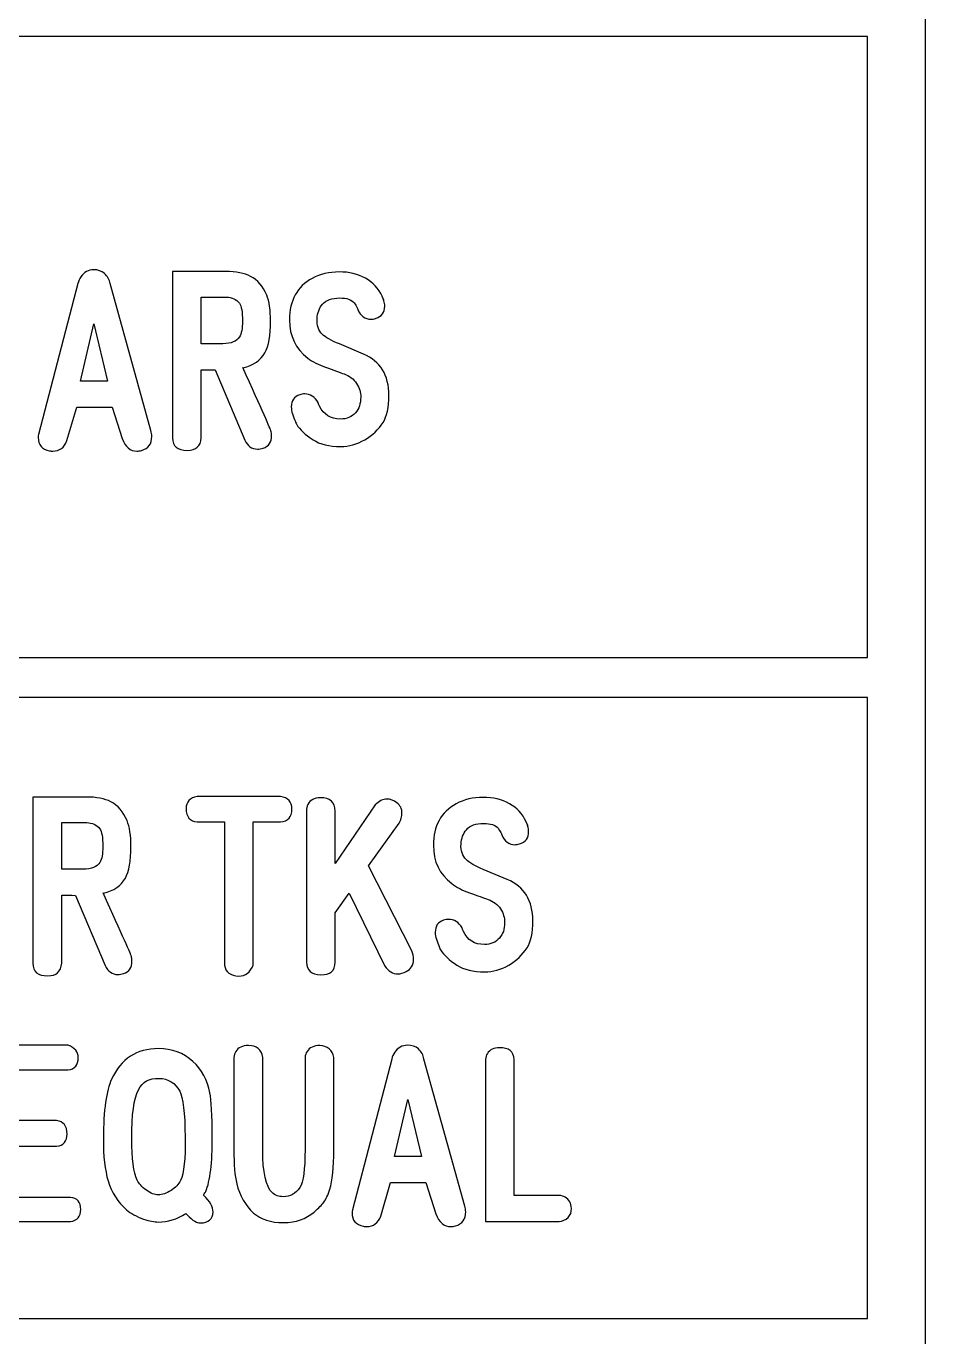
# Model space of a CAD drawing. Extents: x -224 to 225, y -79 to 79.
# Drawn here: x 187.44 to 203.49, y -34.39 to -11.7 of the extents above; entities that cross this region are included whole.
import ezdxf

# ---------------------------------------------------------------- set-up
doc = ezdxf.new("R2010")
doc.units = 0
doc.header["$MEASUREMENT"] = 0
doc.layers.add('PLAN_1', color=7, linetype='CONTINUOUS')

msp = doc.modelspace()

# ---------------------------------------------------------------- linework, layer by layer
at = {"layer": 'PLAN_1', "color": 250}
for points, knots in [([(223.9759, 78.3773), (223.9759, 78.3773), (80.9759, 78.3773), (80.9759, 78.3773), (80.9759, 78.3773), (80.4251, 78.3773), (79.9759, 77.9273), (79.9759, 77.3758), (79.9759, 77.3758), (79.9759, 77.3758), (79.9758, 71.3342), (79.9758, 71.3342), (79.9758, 71.3342), (79.9758, 70.7827), (80.4251, 70.3325), (80.9759, 70.3325), (80.9759, 70.3325), (80.9759, 70.3325), (84.7471, 70.3329), (84.7471, 70.3329), (84.7471, 70.3329), (84.7471, 70.3329), (84.7471, 70.3312), (84.7471, 70.3312), (84.7471, 70.3312), (84.7774, 70.3321), (84.8074, 70.3317), (84.8374, 70.3317), (84.8374, 70.3317), (88.2125, 70.3329), (90.9501, 67.5933), (90.9501, 64.2164), (90.9501, 64.2164), (90.9499, 60.8399), (88.2127, 58.101), (84.8374, 58.101), (84.8374, 58.101), (84.8072, 58.1014), (84.7774, 58.1018), (84.7474, 58.1024), (84.7474, 58.1024), (84.7474, 58.1024), (84.7471, 58.1014), (84.7471, 58.1014), (84.7471, 58.1014), (84.7471, 58.1014), (80.9759, 58.1014), (80.9759, 58.1014), (80.9759, 58.1014), (80.4251, 58.1014), (79.9759, 57.6514), (79.9759, 57.0999), (79.9759, 57.0999), (79.9759, 57.0999), (79.9758, -57.5), (79.9758, -57.5), (79.9758, -57.5), (79.9758, -58.0516), (80.4251, -58.5014), (80.9759, -58.5014), (80.9759, -58.5014), (80.9759, -58.5014), (84.7471, -58.5013), (84.7471, -58.5013), (84.7471, -58.5013), (84.7471, -58.5013), (84.7471, -58.502), (84.7471, -58.502), (84.7471, -58.502), (84.7774, -58.5013), (84.8074, -58.5014), (84.8374, -58.5014), (84.8374, -58.5014), (88.2125, -58.5013), (90.9501, -61.2399), (90.9501, -64.6167), (90.9501, -64.6167), (90.9499, -67.9901), (88.2177, -70.7272), (84.8467, -70.7321), (84.8467, -70.7321), (84.8397, -70.7321), (84.8338, -70.732), (84.8269, -70.7319), (84.8269, -70.7319), (84.8002, -70.7315), (84.7739, -70.7314), (84.7474, -70.7309), (84.7474, -70.7309), (84.7474, -70.7309), (84.7471, -70.7314), (84.7471, -70.7314), (84.7471, -70.7314), (84.7471, -70.7314), (80.9759, -70.7314), (80.9759, -70.7314), (80.9759, -70.7314), (80.4251, -70.7314), (79.9759, -71.181), (79.9759, -71.7325), (79.9759, -71.7325), (79.9759, -71.7325), (79.9758, -77.6209), (79.9758, -77.6209), (79.9758, -77.6209), (79.9758, -77.9033), (80.0791, -78.1466), (80.2822, -78.3424), (80.2822, -78.3424), (80.4854, -78.5379), (80.7318, -78.6325), (81.0136, -78.6218), (81.0136, -78.6218), (81.0136, -78.6218), (224.0136, -78.5346), (224.0136, -78.5346), (224.0136, -78.5346), (224.5508, -78.5142), (224.9758, -78.0725), (224.9758, -77.5342), (224.9758, -77.5342), (224.9758, -77.5342), (224.9758, -71.7378), (224.9758, -71.7378), (224.9758, -71.7378), (224.9758, -71.1866), (224.5266, -70.7368), (223.9758, -70.7368), (223.9758, -70.7368), (223.9758, -70.7368), (220.4778, -70.7365), (220.4778, -70.7365), (220.4778, -70.7365), (220.4778, -70.7365), (220.4778, -70.735), (220.4778, -70.735), (220.4778, -70.735), (220.4481, -70.7357), (220.4179, -70.7368), (220.3879, -70.7368), (220.3879, -70.7368), (217.0127, -70.7365), (214.2753, -67.9983), (214.2753, -64.6215), (214.2753, -64.6215), (214.2753, -61.2481), (217.0057, -58.5128), (220.3752, -58.506), (220.3752, -58.506), (220.381, -58.5058), (220.3857, -58.506), (220.3914, -58.5058), (220.3914, -58.5058), (220.4203, -58.5054), (220.4492, -58.5066), (220.4779, -58.5072), (220.4779, -58.5072), (220.4779, -58.5072), (220.4778, -58.505), (220.4778, -58.505), (220.4778, -58.505), (220.4778, -58.505), (223.9759, -58.505), (223.9759, -58.505), (223.9759, -58.505), (224.5267, -58.505), (224.9758, -58.0556), (224.9758, -57.5041), (224.9758, -57.5041), (224.9758, -57.5041), (224.9758, 57.096), (224.9758, 57.096), (224.9758, 57.096), (224.9758, 57.6478), (224.5266, 58.0971), (223.9758, 58.0971), (223.9758, 58.0971), (223.9758, 58.0971), (220.4778, 58.0973), (220.4778, 58.0973), (220.4778, 58.0973), (220.4778, 58.0973), (220.4778, 58.099), (220.4778, 58.099), (220.4778, 58.099), (220.4481, 58.0981), (220.4179, 58.0971), (220.3879, 58.0971), (220.3879, 58.0971), (217.0127, 58.0973), (214.2753, 60.8356), (214.2753, 64.2126), (214.2753, 64.2126), (214.2753, 67.5856), (217.0053, 70.3207), (220.3743, 70.3279), (220.3743, 70.3279), (220.3808, 70.3282), (220.386, 70.3279), (220.3923, 70.328), (220.3923, 70.328), (220.4209, 70.3288), (220.4495, 70.3274), (220.4779, 70.3268), (220.4779, 70.3268), (220.4779, 70.3268), (220.4778, 70.3291), (220.4778, 70.3291), (220.4778, 70.3291), (220.4778, 70.3291), (223.9759, 70.3291), (223.9759, 70.3291), (223.9759, 70.3291), (224.5267, 70.3291), (224.9758, 70.7785), (224.9758, 71.3299), (224.9758, 71.3299), (224.9758, 71.3299), (224.9758, 77.3759), (224.9758, 77.3759), (224.9758, 77.3759), (224.9758, 77.9276), (224.5265, 78.377), (223.9759, 78.3773)], [0, 0, 0, 0, 0.0175439, 0.0175439, 0.0175439, 0.0175439, 0.0350877, 0.0350877, 0.0350877, 0.0350877, 0.0526316, 0.0526316, 0.0526316, 0.0526316, 0.0701754, 0.0701754, 0.0701754, 0.0701754, 0.0877193, 0.0877193, 0.0877193, 0.0877193, 0.1052632, 0.1052632, 0.1052632, 0.1052632, 0.122807, 0.122807, 0.122807, 0.122807, 0.1403509, 0.1403509, 0.1403509, 0.1403509, 0.1578947, 0.1578947, 0.1578947, 0.1578947, 0.1754386, 0.1754386, 0.1754386, 0.1754386, 0.1929825, 0.1929825, 0.1929825, 0.1929825, 0.2105263, 0.2105263, 0.2105263, 0.2105263, 0.2280702, 0.2280702, 0.2280702, 0.2280702, 0.245614, 0.245614, 0.245614, 0.245614, 0.2631579, 0.2631579, 0.2631579, 0.2631579, 0.2807018, 0.2807018, 0.2807018, 0.2807018, 0.2982456, 0.2982456, 0.2982456, 0.2982456, 0.3157895, 0.3157895, 0.3157895, 0.3157895, 0.3333333, 0.3333333, 0.3333333, 0.3333333, 0.3508772, 0.3508772, 0.3508772, 0.3508772, 0.3684211, 0.3684211, 0.3684211, 0.3684211, 0.3859649, 0.3859649, 0.3859649, 0.3859649, 0.4035088, 0.4035088, 0.4035088, 0.4035088, 0.4210526, 0.4210526, 0.4210526, 0.4210526, 0.4385965, 0.4385965, 0.4385965, 0.4385965, 0.4561404, 0.4561404, 0.4561404, 0.4561404, 0.4736842, 0.4736842, 0.4736842, 0.4736842, 0.4912281, 0.4912281, 0.4912281, 0.4912281, 0.5087719, 0.5087719, 0.5087719, 0.5087719, 0.5263158, 0.5263158, 0.5263158, 0.5263158, 0.5438596, 0.5438596, 0.5438596, 0.5438596, 0.5614035, 0.5614035, 0.5614035, 0.5614035, 0.5789474, 0.5789474, 0.5789474, 0.5789474, 0.5964912, 0.5964912, 0.5964912, 0.5964912, 0.6140351, 0.6140351, 0.6140351, 0.6140351, 0.6315789, 0.6315789, 0.6315789, 0.6315789, 0.6491228, 0.6491228, 0.6491228, 0.6491228, 0.6666667, 0.6666667, 0.6666667, 0.6666667, 0.6842105, 0.6842105, 0.6842105, 0.6842105, 0.7017544, 0.7017544, 0.7017544, 0.7017544, 0.7192982, 0.7192982, 0.7192982, 0.7192982, 0.7368421, 0.7368421, 0.7368421, 0.7368421, 0.754386, 0.754386, 0.754386, 0.754386, 0.7719298, 0.7719298, 0.7719298, 0.7719298, 0.7894737, 0.7894737, 0.7894737, 0.7894737, 0.8070175, 0.8070175, 0.8070175, 0.8070175, 0.8245614, 0.8245614, 0.8245614, 0.8245614, 0.8421053, 0.8421053, 0.8421053, 0.8421053, 0.8596491, 0.8596491, 0.8596491, 0.8596491, 0.877193, 0.877193, 0.877193, 0.877193, 0.8947368, 0.8947368, 0.8947368, 0.8947368, 0.9122807, 0.9122807, 0.9122807, 0.9122807, 0.9298246, 0.9298246, 0.9298246, 0.9298246, 0.9473684, 0.9473684, 0.9473684, 0.9473684, 0.9649123, 0.9649123, 0.9649123, 0.9649123, 1, 1, 1, 1]), ([(101.9357, 69.1187), (101.9357, 69.1187), (203.0161, 69.1187), (203.0161, 69.1187), (203.0161, 69.1187), (203.0161, 69.1187), (203.0161, -69.3472), (203.0161, -69.3472), (203.0161, -69.3472), (203.0161, -69.3472), (101.9357, -69.3472), (101.9357, -69.3472), (101.9357, -69.3472), (101.9357, -69.3472), (101.9357, 69.1187), (101.9357, 69.1187)], [0, 0, 0, 0, 0.2, 0.2, 0.2, 0.2, 0.4, 0.4, 0.4, 0.4, 0.6, 0.6, 0.6, 0.6, 1, 1, 1, 1]), ([(177.956, -11.878), (177.956, -11.878), (202.015, -11.878), (202.015, -11.878), (202.015, -11.878), (202.015, -11.878), (202.015, -22.6323), (202.015, -22.6323), (202.015, -22.6323), (202.015, -22.6323), (177.956, -22.6323), (177.956, -22.6323), (177.956, -22.6323), (177.956, -22.6323), (177.956, -11.878), (177.956, -11.878)], [0, 0, 0, 0, 0.2, 0.2, 0.2, 0.2, 0.4, 0.4, 0.4, 0.4, 0.6, 0.6, 0.6, 0.6, 1, 1, 1, 1]), ([(177.956, -23.3234), (177.956, -23.3234), (202.015, -23.3234), (202.015, -23.3234), (202.015, -23.3234), (202.015, -23.3234), (202.015, -34.0776), (202.015, -34.0776), (202.015, -34.0776), (202.015, -34.0776), (177.956, -34.0776), (177.956, -34.0776), (177.956, -34.0776), (177.956, -34.0776), (177.956, -23.3234), (177.956, -23.3234)], [0, 0, 0, 0, 0.2, 0.2, 0.2, 0.2, 0.4, 0.4, 0.4, 0.4, 0.6, 0.6, 0.6, 0.6, 1, 1, 1, 1])]:
    msp.add_open_spline(points, degree=3, knots=knots, dxfattribs=at)
at = {"layer": 'PLAN_1', "color": 7}
for points, knots in [([(189.0995, -18.8385), (189.0995, -18.8385), (188.9249, -18.2956), (188.9249, -18.2956), (188.9249, -18.2956), (188.9249, -18.2956), (188.3119, -18.2956), (188.3119, -18.2956), (188.3119, -18.2956), (188.3119, -18.2956), (188.1442, -18.8748), (188.1442, -18.8748), (188.1442, -18.8748), (188.0958, -18.996), (188.0144, -19.0571), (187.9, -19.0571), (187.9, -19.0571), (187.8817, -19.0571), (187.8618, -19.0552), (187.8409, -19.0515), (187.8409, -19.0515), (187.7106, -19.0253), (187.6451, -18.9491), (187.6451, -18.8225), (187.6451, -18.8225), (187.6451, -18.8029), (187.647, -18.785), (187.6508, -18.7704), (187.6508, -18.7704), (187.6508, -18.7704), (188.3323, -16.1571), (188.3323, -16.1571), (188.3323, -16.1571), (188.345, -16.1114), (188.3621, -16.0719), (188.3844, -16.0403), (188.3844, -16.0403), (188.4379, -15.96), (188.5122, -15.9195), (188.6081, -15.9169), (188.6081, -15.9169), (188.68, -15.9157), (188.7423, -15.9378), (188.795, -15.983), (188.795, -15.983), (188.8479, -16.0281), (188.8796, -16.0859), (188.891, -16.1571), (188.891, -16.1571), (188.891, -16.1571), (189.5986, -18.7019), (189.5986, -18.7019), (189.5986, -18.7019), (189.6089, -18.7342), (189.6138, -18.7679), (189.6138, -18.8042), (189.6138, -18.8042), (189.6138, -18.9318), (189.5547, -19.0127), (189.4364, -19.0457), (189.4364, -19.0457), (189.4093, -19.0533), (189.3824, -19.0571), (189.3563, -19.0571), (189.3563, -19.0571), (189.2388, -19.0571), (189.1529, -18.984), (189.0995, -18.8385)], [0, 0, 0, 0, 0.0555556, 0.0555556, 0.0555556, 0.0555556, 0.1111111, 0.1111111, 0.1111111, 0.1111111, 0.1666667, 0.1666667, 0.1666667, 0.1666667, 0.2222222, 0.2222222, 0.2222222, 0.2222222, 0.2777778, 0.2777778, 0.2777778, 0.2777778, 0.3333333, 0.3333333, 0.3333333, 0.3333333, 0.3888889, 0.3888889, 0.3888889, 0.3888889, 0.4444444, 0.4444444, 0.4444444, 0.4444444, 0.5, 0.5, 0.5, 0.5, 0.5555556, 0.5555556, 0.5555556, 0.5555556, 0.6111111, 0.6111111, 0.6111111, 0.6111111, 0.6666667, 0.6666667, 0.6666667, 0.6666667, 0.7222222, 0.7222222, 0.7222222, 0.7222222, 0.7777778, 0.7777778, 0.7777778, 0.7777778, 0.8333333, 0.8333333, 0.8333333, 0.8333333, 0.8888889, 0.8888889, 0.8888889, 0.8888889, 1, 1, 1, 1]), ([(191.226, -18.8652), (191.226, -18.8652), (190.7098, -17.6509), (190.7098, -17.6509), (190.7098, -17.6509), (190.6273, -17.6473), (190.5476, -17.6466), (190.4713, -17.6491), (190.4713, -17.6491), (190.4713, -17.6491), (190.4713, -18.8277), (190.4713, -18.8277), (190.4713, -18.8277), (190.458, -18.9718), (190.3779, -19.0438), (190.231, -19.0438), (190.231, -19.0438), (190.0576, -19.0438), (189.9717, -18.9719), (189.9742, -18.8277), (189.9742, -18.8277), (189.9742, -18.8277), (189.9744, -15.9485), (189.9744, -15.9485), (189.9744, -15.9485), (189.9744, -15.9485), (190.8959, -15.9485), (190.8959, -15.9485), (190.8959, -15.9485), (191.0747, -15.9485), (191.2176, -15.9761), (191.3244, -16.0307), (191.3244, -16.0307), (191.4472, -16.0942), (191.5405, -16.2024), (191.6041, -16.3567), (191.6041, -16.3567), (191.6486, -16.4649), (191.6708, -16.6143), (191.6708, -16.8055), (191.6708, -16.8055), (191.6708, -17.0534), (191.6384, -17.2366), (191.5742, -17.3548), (191.5742, -17.3548), (191.5032, -17.4851), (191.3759, -17.5723), (191.1922, -17.6154), (191.1922, -17.6154), (191.1922, -17.6154), (191.1904, -17.6098), (191.1904, -17.6098), (191.1904, -17.6098), (191.5184, -18.3361), (191.681, -18.7012), (191.6785, -18.705), (191.6785, -18.705), (191.6855, -18.7322), (191.6893, -18.7602), (191.6893, -18.789), (191.6893, -18.789), (191.6895, -18.9021), (191.641, -18.9739), (191.5443, -19.005), (191.5443, -19.005), (191.5095, -19.0158), (191.477, -19.0215), (191.4458, -19.0215), (191.4458, -19.0215), (191.3442, -19.0214), (191.271, -18.9694), (191.226, -18.8652)], [0, 0, 0, 0, 0.0526316, 0.0526316, 0.0526316, 0.0526316, 0.1052632, 0.1052632, 0.1052632, 0.1052632, 0.1578947, 0.1578947, 0.1578947, 0.1578947, 0.2105263, 0.2105263, 0.2105263, 0.2105263, 0.2631579, 0.2631579, 0.2631579, 0.2631579, 0.3157895, 0.3157895, 0.3157895, 0.3157895, 0.3684211, 0.3684211, 0.3684211, 0.3684211, 0.4210526, 0.4210526, 0.4210526, 0.4210526, 0.4736842, 0.4736842, 0.4736842, 0.4736842, 0.5263158, 0.5263158, 0.5263158, 0.5263158, 0.5789474, 0.5789474, 0.5789474, 0.5789474, 0.6315789, 0.6315789, 0.6315789, 0.6315789, 0.6842105, 0.6842105, 0.6842105, 0.6842105, 0.7368421, 0.7368421, 0.7368421, 0.7368421, 0.7894737, 0.7894737, 0.7894737, 0.7894737, 0.8421053, 0.8421053, 0.8421053, 0.8421053, 0.8947368, 0.8947368, 0.8947368, 0.8947368, 1, 1, 1, 1]), ([(193.6211, -18.56), (193.5417, -18.6839), (193.4361, -18.7838), (193.3046, -18.8594), (193.3046, -18.8594), (193.1692, -18.9376), (193.0293, -18.9771), (192.8856, -18.9771), (192.8856, -18.9771), (192.6868, -18.9771), (192.5271, -18.9377), (192.407, -18.8594), (192.407, -18.8594), (192.2717, -18.7716), (192.1768, -18.684), (192.1235, -18.5969), (192.1235, -18.5969), (192.1128, -18.5772), (192.0885, -18.5143), (192.051, -18.4087), (192.051, -18.4087), (192.0378, -18.3706), (192.0306, -18.3306), (192.0306, -18.2899), (192.0306, -18.2899), (192.0306, -18.1843), (192.079, -18.1145), (192.1756, -18.0814), (192.1756, -18.0814), (192.2056, -18.0712), (192.2347, -18.0662), (192.2633, -18.0662), (192.2633, -18.0662), (192.3574, -18.0662), (192.4349, -18.115), (192.496, -18.2137), (192.496, -18.2137), (192.4961, -18.2218), (192.5042, -18.2435), (192.5201, -18.2766), (192.5201, -18.2766), (192.5908, -18.427), (192.7121, -18.5023), (192.8831, -18.5023), (192.8831, -18.5023), (192.9913, -18.5022), (193.0776, -18.4654), (193.1418, -18.3923), (193.1418, -18.3923), (193.203, -18.3241), (193.2334, -18.2345), (193.2334, -18.1239), (193.2334, -18.1239), (193.2335, -18.0375), (193.2098, -17.9581), (193.1628, -17.8855), (193.1628, -17.8855), (193.1109, -17.8074), (193.0382, -17.7527), (192.9467, -17.7216), (192.9467, -17.7216), (192.875, -17.6943), (192.7668, -17.6555), (192.6225, -17.6047), (192.6225, -17.6047), (192.4999, -17.562), (192.3981, -17.51), (192.3173, -17.4483), (192.3173, -17.4483), (192.105, -17.2868), (191.9989, -17.0649), (191.9989, -16.7833), (191.9989, -16.7833), (191.9991, -16.4475), (192.1304, -16.2086), (192.3936, -16.0663), (192.3936, -16.0663), (192.5305, -15.9919), (192.6867, -15.9544), (192.8628, -15.9544), (192.8628, -15.9544), (193.0319, -15.9544), (193.1831, -15.9913), (193.3173, -16.0644), (193.3173, -16.0644), (193.4465, -16.1361), (193.5423, -16.2399), (193.604, -16.3753), (193.604, -16.3753), (193.604, -16.3753), (193.6282, -16.4311), (193.6282, -16.4311), (193.6282, -16.4311), (193.6294, -16.4335), (193.63, -16.4363), (193.63, -16.4388), (193.63, -16.4388), (193.6282, -16.4335), (193.6268, -16.4311), (193.6268, -16.4311), (193.6268, -16.4311), (193.6268, -16.4323), (193.6294, -16.4414), (193.6357, -16.4572), (193.6357, -16.4572), (193.6447, -16.4857), (193.6491, -16.5157), (193.6491, -16.5468), (193.6491, -16.5468), (193.6493, -16.6555), (193.5963, -16.7268), (193.4908, -16.7591), (193.4908, -16.7591), (193.4623, -16.7687), (193.4349, -16.7738), (193.4088, -16.7738), (193.4088, -16.7738), (193.3086, -16.7736), (193.2327, -16.7165), (193.1831, -16.6028), (193.1831, -16.6028), (193.1808, -16.5875), (193.1596, -16.5501), (193.1202, -16.489), (193.1202, -16.489), (193.074, -16.4329), (192.9912, -16.4051), (192.8704, -16.4051), (192.8704, -16.4051), (192.7351, -16.405), (192.6352, -16.442), (192.5703, -16.5151), (192.5703, -16.5151), (192.515, -16.5793), (192.4839, -16.6632), (192.4775, -16.7661), (192.4775, -16.7661), (192.4713, -16.878), (192.501, -16.967), (192.5672, -17.0326), (192.5672, -17.0326), (192.6194, -17.0847), (192.7178, -17.1412), (192.8628, -17.2022), (192.8628, -17.2022), (192.8628, -17.2022), (193.2786, -17.377), (193.2786, -17.377), (193.2786, -17.377), (193.5743, -17.5015), (193.7216, -17.7406), (193.7216, -18.0941), (193.7216, -18.0941), (193.7217, -18.2993), (193.6879, -18.4546), (193.6211, -18.56)], [0, 0, 0, 0, 0.025, 0.025, 0.025, 0.025, 0.05, 0.05, 0.05, 0.05, 0.075, 0.075, 0.075, 0.075, 0.1, 0.1, 0.1, 0.1, 0.125, 0.125, 0.125, 0.125, 0.15, 0.15, 0.15, 0.15, 0.175, 0.175, 0.175, 0.175, 0.2, 0.2, 0.2, 0.2, 0.225, 0.225, 0.225, 0.225, 0.25, 0.25, 0.25, 0.25, 0.275, 0.275, 0.275, 0.275, 0.3, 0.3, 0.3, 0.3, 0.325, 0.325, 0.325, 0.325, 0.35, 0.35, 0.35, 0.35, 0.375, 0.375, 0.375, 0.375, 0.4, 0.4, 0.4, 0.4, 0.425, 0.425, 0.425, 0.425, 0.45, 0.45, 0.45, 0.45, 0.475, 0.475, 0.475, 0.475, 0.5, 0.5, 0.5, 0.5, 0.525, 0.525, 0.525, 0.525, 0.55, 0.55, 0.55, 0.55, 0.575, 0.575, 0.575, 0.575, 0.6, 0.6, 0.6, 0.6, 0.625, 0.625, 0.625, 0.625, 0.65, 0.65, 0.65, 0.65, 0.675, 0.675, 0.675, 0.675, 0.7, 0.7, 0.7, 0.7, 0.725, 0.725, 0.725, 0.725, 0.75, 0.75, 0.75, 0.75, 0.775, 0.775, 0.775, 0.775, 0.8, 0.8, 0.8, 0.8, 0.825, 0.825, 0.825, 0.825, 0.85, 0.85, 0.85, 0.85, 0.875, 0.875, 0.875, 0.875, 0.9, 0.9, 0.9, 0.9, 0.925, 0.925, 0.925, 0.925, 0.95, 0.95, 0.95, 0.95, 1, 1, 1, 1]), ([(191.1305, -16.4977), (191.0759, -16.4274), (191.0008, -16.3918), (190.9055, -16.3918), (190.9055, -16.3918), (190.9055, -16.3918), (190.4713, -16.3917), (190.4713, -16.3917), (190.4713, -16.3917), (190.4713, -16.3917), (190.4713, -17.1966), (190.4713, -17.1966), (190.4713, -17.1966), (190.4713, -17.1966), (190.844, -17.1966), (190.844, -17.1966), (190.844, -17.1966), (190.9888, -17.1966), (191.0854, -17.1578), (191.1324, -17.0808), (191.1324, -17.0808), (191.1674, -17.0249), (191.1845, -16.9334), (191.1845, -16.8055), (191.1845, -16.8055), (191.1847, -16.6484), (191.1667, -16.5462), (191.1305, -16.4977)], [0, 0, 0, 0, 0.125, 0.125, 0.125, 0.125, 0.25, 0.25, 0.25, 0.25, 0.375, 0.375, 0.375, 0.375, 0.5, 0.5, 0.5, 0.5, 0.625, 0.625, 0.625, 0.625, 0.75, 0.75, 0.75, 0.75, 1, 1, 1, 1]), ([(188.6121, -16.8544), (188.6121, -16.8544), (188.3808, -17.843), (188.3808, -17.843), (188.3808, -17.843), (188.3808, -17.843), (188.8485, -17.843), (188.8485, -17.843), (188.8485, -17.843), (188.8485, -17.843), (188.6121, -16.8544), (188.6121, -16.8544)], [0, 0, 0, 0, 0.25, 0.25, 0.25, 0.25, 0.5, 0.5, 0.5, 0.5, 1, 1, 1, 1]), ([(188.8068, -27.9626), (188.8068, -27.9626), (188.2907, -26.7485), (188.2907, -26.7485), (188.2907, -26.7485), (188.2081, -26.7447), (188.1285, -26.7441), (188.0522, -26.7466), (188.0522, -26.7466), (188.0522, -26.7466), (188.0523, -27.9251), (188.0523, -27.9251), (188.0523, -27.9251), (188.039, -28.0693), (187.9588, -28.1413), (187.8119, -28.1413), (187.8119, -28.1413), (187.6384, -28.1412), (187.5526, -28.0695), (187.5551, -27.9252), (187.5551, -27.9252), (187.5551, -27.9252), (187.5553, -25.0461), (187.5553, -25.0461), (187.5553, -25.0461), (187.5553, -25.0461), (188.477, -25.0461), (188.477, -25.0461), (188.477, -25.0461), (188.6556, -25.0461), (188.7985, -25.0736), (188.9053, -25.1282), (188.9053, -25.1282), (189.0281, -25.1917), (189.1214, -25.2999), (189.185, -25.4542), (189.185, -25.4542), (189.2297, -25.5623), (189.2517, -25.7118), (189.2517, -25.903), (189.2517, -25.903), (189.2517, -26.1508), (189.2193, -26.3341), (189.1551, -26.4524), (189.1551, -26.4524), (189.084, -26.5826), (188.9568, -26.6697), (188.7731, -26.7129), (188.7731, -26.7129), (188.7731, -26.7129), (188.7713, -26.7072), (188.7713, -26.7072), (188.7713, -26.7072), (189.0993, -27.4336), (189.2619, -27.7987), (189.2594, -27.8024), (189.2594, -27.8024), (189.2666, -27.8298), (189.2702, -27.8577), (189.2702, -27.8865), (189.2702, -27.8865), (189.2703, -27.9995), (189.2219, -28.0714), (189.1252, -28.1025), (189.1252, -28.1025), (189.0904, -28.1133), (189.0579, -28.1191), (189.0267, -28.1191), (189.0267, -28.1191), (188.9251, -28.1189), (188.8519, -28.0669), (188.8068, -27.9626)], [0, 0, 0, 0, 0.0526316, 0.0526316, 0.0526316, 0.0526316, 0.1052632, 0.1052632, 0.1052632, 0.1052632, 0.1578947, 0.1578947, 0.1578947, 0.1578947, 0.2105263, 0.2105263, 0.2105263, 0.2105263, 0.2631579, 0.2631579, 0.2631579, 0.2631579, 0.3157895, 0.3157895, 0.3157895, 0.3157895, 0.3684211, 0.3684211, 0.3684211, 0.3684211, 0.4210526, 0.4210526, 0.4210526, 0.4210526, 0.4736842, 0.4736842, 0.4736842, 0.4736842, 0.5263158, 0.5263158, 0.5263158, 0.5263158, 0.5789474, 0.5789474, 0.5789474, 0.5789474, 0.6315789, 0.6315789, 0.6315789, 0.6315789, 0.6842105, 0.6842105, 0.6842105, 0.6842105, 0.7368421, 0.7368421, 0.7368421, 0.7368421, 0.7894737, 0.7894737, 0.7894737, 0.7894737, 0.8421053, 0.8421053, 0.8421053, 0.8421053, 0.8947368, 0.8947368, 0.8947368, 0.8947368, 1, 1, 1, 1]), ([(191.3706, -25.4777), (191.3706, -25.4777), (191.3706, -27.9549), (191.3706, -27.9549), (191.3706, -27.9549), (191.3184, -28.0841), (191.2345, -28.1477), (191.1194, -28.1452), (191.1194, -28.1452), (190.9714, -28.1399), (190.8893, -28.0771), (190.8734, -27.955), (190.8734, -27.955), (190.8734, -27.955), (190.8735, -25.4777), (190.8735, -25.4777), (190.8735, -25.4777), (190.8735, -25.4777), (190.4006, -25.4777), (190.4006, -25.4777), (190.4006, -25.4777), (190.2729, -25.4644), (190.2085, -25.3876), (190.2085, -25.249), (190.2085, -25.249), (190.2086, -25.1276), (190.2727, -25.0569), (190.4005, -25.0386), (190.4005, -25.0386), (190.4005, -25.0386), (191.8455, -25.0386), (191.8455, -25.0386), (191.8455, -25.0386), (191.9758, -25.0544), (192.0412, -25.1276), (192.0412, -25.2565), (192.0412, -25.2565), (192.0413, -25.3913), (191.9757, -25.465), (191.8454, -25.4777), (191.8454, -25.4777), (191.8454, -25.4777), (191.3706, -25.4777), (191.3706, -25.4777)], [0, 0, 0, 0, 0.0833333, 0.0833333, 0.0833333, 0.0833333, 0.1666667, 0.1666667, 0.1666667, 0.1666667, 0.25, 0.25, 0.25, 0.25, 0.3333333, 0.3333333, 0.3333333, 0.3333333, 0.4166667, 0.4166667, 0.4166667, 0.4166667, 0.5, 0.5, 0.5, 0.5, 0.5833333, 0.5833333, 0.5833333, 0.5833333, 0.6666667, 0.6666667, 0.6666667, 0.6666667, 0.75, 0.75, 0.75, 0.75, 0.8333333, 0.8333333, 0.8333333, 0.8333333, 1, 1, 1, 1]), ([(193.6532, -27.9747), (193.6532, -27.9747), (193.0321, -26.7078), (193.0321, -26.7078), (193.0321, -26.7078), (193.0321, -26.7078), (192.7894, -27.0503), (192.7894, -27.0503), (192.7894, -27.0503), (192.7894, -27.0503), (192.7894, -27.9067), (192.7894, -27.9067), (192.7894, -27.9067), (192.7894, -28.0547), (192.7054, -28.1266), (192.5382, -28.1229), (192.5382, -28.1229), (192.3807, -28.1204), (192.2986, -28.0486), (192.2922, -27.9067), (192.2922, -27.9067), (192.2922, -27.9067), (192.2924, -25.2884), (192.2924, -25.2884), (192.2924, -25.2884), (192.2935, -25.2437), (192.3024, -25.2057), (192.3183, -25.1753), (192.3183, -25.1753), (192.3572, -25.099), (192.4282, -25.0608), (192.5325, -25.0596), (192.5325, -25.0596), (192.7023, -25.0581), (192.788, -25.1346), (192.7893, -25.2884), (192.7893, -25.2884), (192.7893, -25.2884), (192.7894, -26.1955), (192.7894, -26.1955), (192.7894, -26.1955), (192.7894, -26.1955), (193.4862, -25.184), (193.4862, -25.184), (193.4862, -25.184), (193.5471, -25.1161), (193.6157, -25.0817), (193.6926, -25.0817), (193.6926, -25.0817), (193.7487, -25.0816), (193.8039, -25.1028), (193.8585, -25.1453), (193.8585, -25.1453), (193.9184, -25.1899), (193.9482, -25.2496), (193.9482, -25.324), (193.9482, -25.324), (193.9483, -25.3811), (193.931, -25.439), (193.8979, -25.4976), (193.8979, -25.4976), (193.8979, -25.4976), (193.3665, -26.2379), (193.3665, -26.2379), (193.3665, -26.2379), (193.3665, -26.2379), (194.1174, -27.7095), (194.1174, -27.7095), (194.1174, -27.7095), (194.137, -27.7579), (194.1471, -27.8069), (194.1471, -27.8565), (194.1471, -27.8565), (194.1471, -27.9549), (194.1052, -28.0256), (194.0206, -28.0689), (194.0206, -28.0689), (193.9717, -28.095), (193.924, -28.1083), (193.8782, -28.1083), (193.8782, -28.1083), (193.7862, -28.1083), (193.7117, -28.0637), (193.6532, -27.9747)], [0, 0, 0, 0, 0.0454545, 0.0454545, 0.0454545, 0.0454545, 0.0909091, 0.0909091, 0.0909091, 0.0909091, 0.1363636, 0.1363636, 0.1363636, 0.1363636, 0.1818182, 0.1818182, 0.1818182, 0.1818182, 0.2272727, 0.2272727, 0.2272727, 0.2272727, 0.2727273, 0.2727273, 0.2727273, 0.2727273, 0.3181818, 0.3181818, 0.3181818, 0.3181818, 0.3636364, 0.3636364, 0.3636364, 0.3636364, 0.4090909, 0.4090909, 0.4090909, 0.4090909, 0.4545455, 0.4545455, 0.4545455, 0.4545455, 0.5, 0.5, 0.5, 0.5, 0.5454545, 0.5454545, 0.5454545, 0.5454545, 0.5909091, 0.5909091, 0.5909091, 0.5909091, 0.6363636, 0.6363636, 0.6363636, 0.6363636, 0.6818182, 0.6818182, 0.6818182, 0.6818182, 0.7272727, 0.7272727, 0.7272727, 0.7272727, 0.7727273, 0.7727273, 0.7727273, 0.7727273, 0.8181818, 0.8181818, 0.8181818, 0.8181818, 0.8636364, 0.8636364, 0.8636364, 0.8636364, 0.9090909, 0.9090909, 0.9090909, 0.9090909, 1, 1, 1, 1]), ([(196.1147, -27.6574), (196.0353, -27.7815), (195.9296, -27.8813), (195.7981, -27.957), (195.7981, -27.957), (195.6628, -28.0352), (195.5228, -28.0746), (195.3791, -28.0746), (195.3791, -28.0746), (195.1802, -28.0746), (195.0206, -28.0352), (194.9005, -27.957), (194.9005, -27.957), (194.7653, -27.8692), (194.6703, -27.7815), (194.617, -27.6944), (194.617, -27.6944), (194.6061, -27.6747), (194.582, -27.6118), (194.5445, -27.5062), (194.5445, -27.5062), (194.5311, -27.468), (194.5241, -27.4281), (194.5241, -27.3874), (194.5241, -27.3874), (194.5242, -27.2818), (194.5725, -27.212), (194.6691, -27.1789), (194.6691, -27.1789), (194.6992, -27.1687), (194.7282, -27.1637), (194.7568, -27.1637), (194.7568, -27.1637), (194.851, -27.1636), (194.9284, -27.2126), (194.9895, -27.3112), (194.9895, -27.3112), (194.9895, -27.3192), (194.9977, -27.341), (195.0136, -27.3741), (195.0136, -27.3741), (195.0844, -27.5247), (195.2056, -27.5998), (195.3766, -27.5998), (195.3766, -27.5998), (195.4848, -27.5998), (195.5711, -27.5629), (195.6353, -27.4898), (195.6353, -27.4898), (195.6964, -27.4216), (195.7269, -27.332), (195.7269, -27.2214), (195.7269, -27.2214), (195.7271, -27.135), (195.7033, -27.0556), (195.6563, -26.983), (195.6563, -26.983), (195.6043, -26.905), (195.5317, -26.8503), (195.4402, -26.8191), (195.4402, -26.8191), (195.3683, -26.7918), (195.2603, -26.753), (195.116, -26.7022), (195.116, -26.7022), (194.9935, -26.6595), (194.8916, -26.6074), (194.8108, -26.5457), (194.8108, -26.5457), (194.5986, -26.3843), (194.4924, -26.1624), (194.4924, -25.8809), (194.4924, -25.8809), (194.4924, -25.5451), (194.6239, -25.3061), (194.8871, -25.1638), (194.8871, -25.1638), (195.0238, -25.0894), (195.1802, -25.0519), (195.3563, -25.0519), (195.3563, -25.0519), (195.5253, -25.0519), (195.6766, -25.0888), (195.8108, -25.1619), (195.8108, -25.1619), (195.9398, -25.2335), (196.0358, -25.3374), (196.0975, -25.4728), (196.0975, -25.4728), (196.0975, -25.4728), (196.1216, -25.5285), (196.1216, -25.5285), (196.1216, -25.5285), (196.123, -25.5311), (196.1235, -25.5338), (196.1235, -25.5363), (196.1235, -25.5363), (196.1216, -25.5311), (196.1203, -25.5286), (196.1203, -25.5286), (196.1203, -25.5286), (196.1204, -25.5299), (196.1229, -25.5388), (196.1292, -25.5547), (196.1292, -25.5547), (196.1383, -25.5834), (196.1426, -25.6132), (196.1426, -25.6444), (196.1426, -25.6444), (196.1426, -25.7529), (196.0898, -25.8243), (195.9843, -25.8567), (195.9843, -25.8567), (195.9559, -25.8661), (195.9284, -25.8713), (195.9023, -25.8713), (195.9023, -25.8713), (195.8019, -25.8712), (195.7262, -25.814), (195.6766, -25.7003), (195.6766, -25.7003), (195.6741, -25.6851), (195.6531, -25.6476), (195.6137, -25.5865), (195.6137, -25.5865), (195.5674, -25.5305), (195.4847, -25.5025), (195.3639, -25.5025), (195.3639, -25.5025), (195.2286, -25.5025), (195.1287, -25.5394), (195.0638, -25.6126), (195.0638, -25.6126), (195.0086, -25.6767), (194.9774, -25.7607), (194.971, -25.8636), (194.971, -25.8636), (194.9647, -25.9755), (194.9945, -26.0645), (195.0607, -26.1301), (195.0607, -26.1301), (195.1129, -26.1822), (195.2113, -26.2387), (195.3563, -26.2997), (195.3563, -26.2997), (195.3563, -26.2997), (195.7722, -26.4745), (195.7722, -26.4745), (195.7722, -26.4745), (196.0676, -26.5991), (196.2151, -26.8382), (196.2151, -27.1916), (196.2151, -27.1916), (196.2153, -27.397), (196.1814, -27.5521), (196.1147, -27.6574)], [0, 0, 0, 0, 0.025, 0.025, 0.025, 0.025, 0.05, 0.05, 0.05, 0.05, 0.075, 0.075, 0.075, 0.075, 0.1, 0.1, 0.1, 0.1, 0.125, 0.125, 0.125, 0.125, 0.15, 0.15, 0.15, 0.15, 0.175, 0.175, 0.175, 0.175, 0.2, 0.2, 0.2, 0.2, 0.225, 0.225, 0.225, 0.225, 0.25, 0.25, 0.25, 0.25, 0.275, 0.275, 0.275, 0.275, 0.3, 0.3, 0.3, 0.3, 0.325, 0.325, 0.325, 0.325, 0.35, 0.35, 0.35, 0.35, 0.375, 0.375, 0.375, 0.375, 0.4, 0.4, 0.4, 0.4, 0.425, 0.425, 0.425, 0.425, 0.45, 0.45, 0.45, 0.45, 0.475, 0.475, 0.475, 0.475, 0.5, 0.5, 0.5, 0.5, 0.525, 0.525, 0.525, 0.525, 0.55, 0.55, 0.55, 0.55, 0.575, 0.575, 0.575, 0.575, 0.6, 0.6, 0.6, 0.6, 0.625, 0.625, 0.625, 0.625, 0.65, 0.65, 0.65, 0.65, 0.675, 0.675, 0.675, 0.675, 0.7, 0.7, 0.7, 0.7, 0.725, 0.725, 0.725, 0.725, 0.75, 0.75, 0.75, 0.75, 0.775, 0.775, 0.775, 0.775, 0.8, 0.8, 0.8, 0.8, 0.825, 0.825, 0.825, 0.825, 0.85, 0.85, 0.85, 0.85, 0.875, 0.875, 0.875, 0.875, 0.9, 0.9, 0.9, 0.9, 0.925, 0.925, 0.925, 0.925, 0.95, 0.95, 0.95, 0.95, 1, 1, 1, 1]), ([(188.7115, -25.5953), (188.6568, -25.5248), (188.5817, -25.4892), (188.4864, -25.4892), (188.4864, -25.4892), (188.4864, -25.4892), (188.0523, -25.4892), (188.0523, -25.4892), (188.0523, -25.4892), (188.0523, -25.4892), (188.0523, -26.2941), (188.0523, -26.2941), (188.0523, -26.2941), (188.0523, -26.2941), (188.4248, -26.2941), (188.4248, -26.2941), (188.4248, -26.2941), (188.5699, -26.2941), (188.6663, -26.2553), (188.7133, -26.1784), (188.7133, -26.1784), (188.7485, -26.1223), (188.7654, -26.0309), (188.7654, -25.903), (188.7654, -25.903), (188.7655, -25.7461), (188.7476, -25.6438), (188.7115, -25.5953)], [0, 0, 0, 0, 0.125, 0.125, 0.125, 0.125, 0.25, 0.25, 0.25, 0.25, 0.375, 0.375, 0.375, 0.375, 0.5, 0.5, 0.5, 0.5, 0.625, 0.625, 0.625, 0.625, 0.75, 0.75, 0.75, 0.75, 1, 1, 1, 1]), ([(186.7355, -32.3951), (186.7355, -32.3951), (186.7355, -29.3427), (186.7355, -29.3427), (186.7355, -29.3427), (186.7355, -29.3427), (188.1621, -29.3427), (188.1621, -29.3427), (188.1621, -29.3427), (188.2801, -29.387), (188.3386, -29.4596), (188.3386, -29.5588), (188.3386, -29.5588), (188.3387, -29.6853), (188.2801, -29.7565), (188.1619, -29.7711), (188.1619, -29.7711), (188.1619, -29.7711), (187.2326, -29.7711), (187.2326, -29.7711), (187.2326, -29.7711), (187.2326, -29.7711), (187.2326, -30.6464), (187.2326, -30.6464), (187.2326, -30.6464), (187.2326, -30.6464), (187.9648, -30.6464), (187.9648, -30.6464), (187.9648, -30.6464), (188.0851, -30.6636), (188.1454, -30.7418), (188.1454, -30.8811), (188.1454, -30.8811), (188.1454, -31.0089), (188.085, -31.0801), (187.9648, -31.0934), (187.9648, -31.0934), (187.9648, -31.0934), (187.2326, -31.0934), (187.2326, -31.0934), (187.2326, -31.0934), (187.2326, -31.0934), (187.2326, -31.9782), (187.2326, -31.9782), (187.2326, -31.9782), (187.2326, -31.9782), (188.2045, -31.9782), (188.2045, -31.9782), (188.2045, -31.9782), (188.3228, -31.9896), (188.3818, -32.0583), (188.3818, -32.1849), (188.3818, -32.1849), (188.3819, -32.3126), (188.3227, -32.3825), (188.2051, -32.3952), (188.2051, -32.3952), (188.2051, -32.3952), (186.7355, -32.3951), (186.7355, -32.3951)], [0, 0, 0, 0, 0.0625, 0.0625, 0.0625, 0.0625, 0.125, 0.125, 0.125, 0.125, 0.1875, 0.1875, 0.1875, 0.1875, 0.25, 0.25, 0.25, 0.25, 0.3125, 0.3125, 0.3125, 0.3125, 0.375, 0.375, 0.375, 0.375, 0.4375, 0.4375, 0.4375, 0.4375, 0.5, 0.5, 0.5, 0.5, 0.5625, 0.5625, 0.5625, 0.5625, 0.625, 0.625, 0.625, 0.625, 0.6875, 0.6875, 0.6875, 0.6875, 0.75, 0.75, 0.75, 0.75, 0.8125, 0.8125, 0.8125, 0.8125, 0.875, 0.875, 0.875, 0.875, 1, 1, 1, 1]), ([(190.3876, -32.4065), (190.3481, -32.3902), (190.306, -32.3597), (190.2628, -32.3152), (190.2628, -32.3152), (190.224, -32.277), (190.205, -32.2572), (190.205, -32.2572), (190.205, -32.2572), (190.0474, -32.3557), (189.889, -32.4047), (189.7301, -32.4047), (189.7301, -32.4047), (189.6557, -32.4047), (189.5693, -32.3877), (189.4714, -32.3527), (189.4714, -32.3527), (189.3444, -32.308), (189.2463, -32.2553), (189.1771, -32.1943), (189.1771, -32.1943), (189.0247, -32.0628), (188.9177, -31.8949), (188.8567, -31.6916), (188.8567, -31.6916), (188.8008, -31.509), (188.7734, -31.2643), (188.7747, -30.9574), (188.7747, -30.9574), (188.7772, -30.4698), (188.8243, -30.1277), (188.9164, -29.9313), (188.9164, -29.9313), (189.0798, -29.5785), (189.3506, -29.4025), (189.7282, -29.4025), (189.7282, -29.4025), (189.9655, -29.4024), (190.1643, -29.4762), (190.3245, -29.6242), (190.3245, -29.6242), (190.4784, -29.7654), (190.5768, -29.9465), (190.6201, -30.1678), (190.6201, -30.1678), (190.6449, -30.2955), (190.6588, -30.5517), (190.6614, -30.9351), (190.6614, -30.9351), (190.664, -31.378), (190.6258, -31.6929), (190.5476, -31.8778), (190.5476, -31.8778), (190.5425, -31.8859), (190.5298, -31.907), (190.5088, -31.9408), (190.5088, -31.9408), (190.6201, -32.0462), (190.676, -32.1441), (190.676, -32.2351), (190.676, -32.2351), (190.6761, -32.291), (190.6557, -32.3362), (190.615, -32.3698), (190.615, -32.3698), (190.5739, -32.4041), (190.526, -32.4212), (190.4713, -32.4212), (190.4713, -32.4212), (190.4415, -32.4211), (190.4135, -32.4162), (190.3876, -32.4065)], [0, 0, 0, 0, 0.0526316, 0.0526316, 0.0526316, 0.0526316, 0.1052632, 0.1052632, 0.1052632, 0.1052632, 0.1578947, 0.1578947, 0.1578947, 0.1578947, 0.2105263, 0.2105263, 0.2105263, 0.2105263, 0.2631579, 0.2631579, 0.2631579, 0.2631579, 0.3157895, 0.3157895, 0.3157895, 0.3157895, 0.3684211, 0.3684211, 0.3684211, 0.3684211, 0.4210526, 0.4210526, 0.4210526, 0.4210526, 0.4736842, 0.4736842, 0.4736842, 0.4736842, 0.5263158, 0.5263158, 0.5263158, 0.5263158, 0.5789474, 0.5789474, 0.5789474, 0.5789474, 0.6315789, 0.6315789, 0.6315789, 0.6315789, 0.6842105, 0.6842105, 0.6842105, 0.6842105, 0.7368421, 0.7368421, 0.7368421, 0.7368421, 0.7894737, 0.7894737, 0.7894737, 0.7894737, 0.8421053, 0.8421053, 0.8421053, 0.8421053, 0.8947368, 0.8947368, 0.8947368, 0.8947368, 1, 1, 1, 1]), ([(192.6976, -31.8363), (192.6664, -31.9343), (192.6313, -32.0093), (192.5932, -32.0616), (192.5932, -32.0616), (192.5608, -32.1053), (192.5048, -32.162), (192.4254, -32.2312), (192.4254, -32.2312), (192.2836, -32.3539), (192.1082, -32.4156), (191.8984, -32.4156), (191.8984, -32.4156), (191.6746, -32.4156), (191.5017, -32.3603), (191.3784, -32.2497), (191.3784, -32.2497), (191.2323, -32.118), (191.1337, -31.9489), (191.0841, -31.7412), (191.0841, -31.7412), (191.0517, -31.6063), (191.0358, -31.4092), (191.0358, -31.1512), (191.0358, -31.1512), (191.0358, -31.1512), (191.0358, -29.555), (191.0358, -29.555), (191.0358, -29.555), (191.0396, -29.5155), (191.0497, -29.4813), (191.0675, -29.4527), (191.0675, -29.4527), (191.1109, -29.3845), (191.1845, -29.3496), (191.2888, -29.3484), (191.2888, -29.3484), (191.4305, -29.347), (191.5125, -29.4158), (191.5348, -29.555), (191.5348, -29.555), (191.5348, -29.555), (191.5349, -31.1492), (191.5349, -31.1492), (191.5349, -31.1492), (191.5349, -31.544), (191.5894, -31.7933), (191.6988, -31.8962), (191.6988, -31.8962), (191.7472, -31.9419), (191.8113, -31.9656), (191.8908, -31.9668), (191.8908, -31.9668), (192.0124, -31.968), (192.1082, -31.9147), (192.1774, -31.8066), (192.1774, -31.8066), (192.2386, -31.7124), (192.269, -31.4933), (192.269, -31.1492), (192.269, -31.1492), (192.269, -31.1492), (192.2691, -29.555), (192.2691, -29.555), (192.2691, -29.555), (192.2729, -29.5155), (192.2836, -29.4813), (192.3027, -29.4527), (192.3027, -29.4527), (192.3459, -29.3845), (192.4203, -29.3496), (192.5258, -29.3484), (192.5258, -29.3484), (192.5882, -29.3483), (192.6409, -29.3675), (192.6854, -29.4063), (192.6854, -29.4063), (192.7293, -29.4444), (192.7559, -29.494), (192.7661, -29.555), (192.7661, -29.555), (192.7661, -29.555), (192.7662, -31.1511), (192.7662, -31.1511), (192.7662, -31.1511), (192.7662, -31.4614), (192.7432, -31.6897), (192.6976, -31.8363)], [0, 0, 0, 0, 0.0434783, 0.0434783, 0.0434783, 0.0434783, 0.0869565, 0.0869565, 0.0869565, 0.0869565, 0.1304348, 0.1304348, 0.1304348, 0.1304348, 0.173913, 0.173913, 0.173913, 0.173913, 0.2173913, 0.2173913, 0.2173913, 0.2173913, 0.2608696, 0.2608696, 0.2608696, 0.2608696, 0.3043478, 0.3043478, 0.3043478, 0.3043478, 0.3478261, 0.3478261, 0.3478261, 0.3478261, 0.3913043, 0.3913043, 0.3913043, 0.3913043, 0.4347826, 0.4347826, 0.4347826, 0.4347826, 0.4782609, 0.4782609, 0.4782609, 0.4782609, 0.5217391, 0.5217391, 0.5217391, 0.5217391, 0.5652174, 0.5652174, 0.5652174, 0.5652174, 0.6086957, 0.6086957, 0.6086957, 0.6086957, 0.6521739, 0.6521739, 0.6521739, 0.6521739, 0.6956522, 0.6956522, 0.6956522, 0.6956522, 0.7391304, 0.7391304, 0.7391304, 0.7391304, 0.7826087, 0.7826087, 0.7826087, 0.7826087, 0.826087, 0.826087, 0.826087, 0.826087, 0.8695652, 0.8695652, 0.8695652, 0.8695652, 0.9130435, 0.9130435, 0.9130435, 0.9130435, 1, 1, 1, 1]), ([(194.5373, -32.2643), (194.5373, -32.2643), (194.3625, -31.7213), (194.3625, -31.7213), (194.3625, -31.7213), (194.3625, -31.7213), (193.7497, -31.7213), (193.7497, -31.7213), (193.7497, -31.7213), (193.7497, -31.7213), (193.5818, -32.3006), (193.5818, -32.3006), (193.5818, -32.3006), (193.5336, -32.4218), (193.452, -32.4829), (193.3376, -32.4829), (193.3376, -32.4829), (193.3193, -32.4828), (193.2994, -32.481), (193.2785, -32.4772), (193.2785, -32.4772), (193.1482, -32.4512), (193.0827, -32.3749), (193.0827, -32.2484), (193.0827, -32.2484), (193.0827, -32.2286), (193.0846, -32.2109), (193.0884, -32.1962), (193.0884, -32.1962), (193.0884, -32.1962), (193.7699, -29.5829), (193.7699, -29.5829), (193.7699, -29.5829), (193.7826, -29.5371), (193.7997, -29.4977), (193.822, -29.4661), (193.822, -29.4661), (193.8755, -29.3858), (193.9498, -29.3452), (194.0457, -29.3427), (194.0457, -29.3427), (194.1178, -29.3415), (194.1799, -29.3637), (194.2326, -29.4087), (194.2326, -29.4087), (194.2855, -29.454), (194.3172, -29.5117), (194.3286, -29.5829), (194.3286, -29.5829), (194.3286, -29.5829), (195.0361, -32.1276), (195.0361, -32.1276), (195.0361, -32.1276), (195.0465, -32.1601), (195.0514, -32.1937), (195.0514, -32.2299), (195.0514, -32.2299), (195.0514, -32.3576), (194.9923, -32.4385), (194.874, -32.4716), (194.874, -32.4716), (194.8468, -32.4791), (194.82, -32.4829), (194.7939, -32.4829), (194.7939, -32.4829), (194.6764, -32.4828), (194.5905, -32.4099), (194.5373, -32.2643)], [0, 0, 0, 0, 0.0555556, 0.0555556, 0.0555556, 0.0555556, 0.1111111, 0.1111111, 0.1111111, 0.1111111, 0.1666667, 0.1666667, 0.1666667, 0.1666667, 0.2222222, 0.2222222, 0.2222222, 0.2222222, 0.2777778, 0.2777778, 0.2777778, 0.2777778, 0.3333333, 0.3333333, 0.3333333, 0.3333333, 0.3888889, 0.3888889, 0.3888889, 0.3888889, 0.4444444, 0.4444444, 0.4444444, 0.4444444, 0.5, 0.5, 0.5, 0.5, 0.5555556, 0.5555556, 0.5555556, 0.5555556, 0.6111111, 0.6111111, 0.6111111, 0.6111111, 0.6666667, 0.6666667, 0.6666667, 0.6666667, 0.7222222, 0.7222222, 0.7222222, 0.7222222, 0.7777778, 0.7777778, 0.7777778, 0.7777778, 0.8333333, 0.8333333, 0.8333333, 0.8333333, 0.8888889, 0.8888889, 0.8888889, 0.8888889, 1, 1, 1, 1]), ([(195.3935, -32.3951), (195.3935, -32.3951), (195.3935, -29.5906), (195.3935, -29.5906), (195.3935, -29.5906), (195.3985, -29.551), (195.4093, -29.5169), (195.4271, -29.4883), (195.4271, -29.4883), (195.4678, -29.4202), (195.5377, -29.3859), (195.6356, -29.3859), (195.6356, -29.3859), (195.7983, -29.3845), (195.8828, -29.4527), (195.8905, -29.5907), (195.8905, -29.5907), (195.8905, -29.5907), (195.8906, -31.9426), (195.8906, -31.9426), (195.8906, -31.9426), (195.8906, -31.9426), (196.6693, -31.9426), (196.6693, -31.9426), (196.6693, -31.9426), (196.71, -31.9477), (196.7455, -31.9578), (196.7753, -31.9745), (196.7753, -31.9745), (196.8459, -32.0138), (196.8821, -32.0799), (196.8834, -32.1714), (196.8834, -32.1714), (196.8862, -32.2336), (196.8662, -32.2853), (196.8243, -32.3254), (196.8243, -32.3254), (196.783, -32.366), (196.7315, -32.3889), (196.6692, -32.3952), (196.6692, -32.3952), (196.6692, -32.3952), (195.3935, -32.3951), (195.3935, -32.3951)], [0, 0, 0, 0, 0.0833333, 0.0833333, 0.0833333, 0.0833333, 0.1666667, 0.1666667, 0.1666667, 0.1666667, 0.25, 0.25, 0.25, 0.25, 0.3333333, 0.3333333, 0.3333333, 0.3333333, 0.4166667, 0.4166667, 0.4166667, 0.4166667, 0.5, 0.5, 0.5, 0.5, 0.5833333, 0.5833333, 0.5833333, 0.5833333, 0.6666667, 0.6666667, 0.6666667, 0.6666667, 0.75, 0.75, 0.75, 0.75, 0.8333333, 0.8333333, 0.8333333, 0.8333333, 1, 1, 1, 1]), ([(190.097, -30.1385), (190.0212, -29.9954), (189.9017, -29.9217), (189.7377, -29.9167), (189.7377, -29.9167), (189.5714, -29.9117), (189.4529, -29.9778), (189.3824, -30.1144), (189.3824, -30.1144), (189.3043, -30.2669), (189.2648, -30.548), (189.2648, -30.958), (189.2648, -30.958), (189.2648, -31.3107), (189.2959, -31.5505), (189.3576, -31.677), (189.3576, -31.677), (189.3902, -31.7399), (189.444, -31.7989), (189.5191, -31.8537), (189.5191, -31.8537), (189.5942, -31.9083), (189.6634, -31.9356), (189.7263, -31.9356), (189.7263, -31.9356), (189.7938, -31.9356), (189.8668, -31.9102), (189.9462, -31.8593), (189.9462, -31.8593), (190.0258, -31.8085), (190.081, -31.7501), (190.1121, -31.6839), (190.1121, -31.6839), (190.1701, -31.5612), (190.1967, -31.3113), (190.1916, -30.9338), (190.1916, -30.9338), (190.1873, -30.5148), (190.1554, -30.2499), (190.097, -30.1385)], [0, 0, 0, 0, 0.0909091, 0.0909091, 0.0909091, 0.0909091, 0.1818182, 0.1818182, 0.1818182, 0.1818182, 0.2727273, 0.2727273, 0.2727273, 0.2727273, 0.3636364, 0.3636364, 0.3636364, 0.3636364, 0.4545455, 0.4545455, 0.4545455, 0.4545455, 0.5454545, 0.5454545, 0.5454545, 0.5454545, 0.6363636, 0.6363636, 0.6363636, 0.6363636, 0.7272727, 0.7272727, 0.7272727, 0.7272727, 0.8181818, 0.8181818, 0.8181818, 0.8181818, 1, 1, 1, 1]), ([(194.0497, -30.2803), (194.0497, -30.2803), (193.8183, -31.2688), (193.8183, -31.2688), (193.8183, -31.2688), (193.8183, -31.2688), (194.2861, -31.2688), (194.2861, -31.2688), (194.2861, -31.2688), (194.2861, -31.2688), (194.0497, -30.2803), (194.0497, -30.2803)], [0, 0, 0, 0, 0.25, 0.25, 0.25, 0.25, 0.5, 0.5, 0.5, 0.5, 1, 1, 1, 1])]:
    msp.add_open_spline(points, degree=3, knots=knots, dxfattribs=at)

doc.saveas('drawing.dxf')
